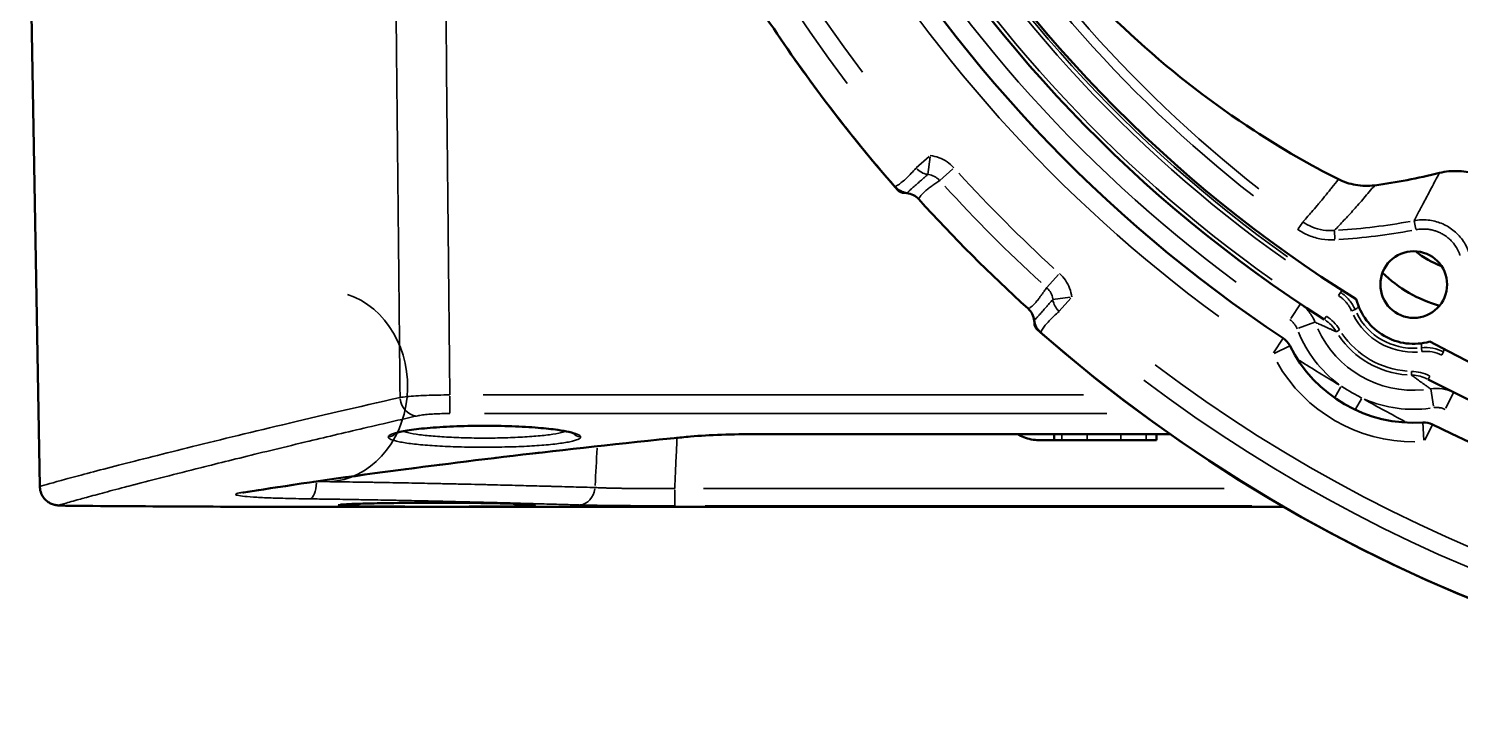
# Model space of a CAD drawing. Header units: millimetres. Extents: x 40 to 2195, y 40 to 1687.
# Drawn here: x 1011.2 to 1086.3, y 1306.3 to 1342.3 of the extents above; entities that cross this region are included whole.
import ezdxf

# ---------------------------------------------------------------- set-up
doc = ezdxf.new("R2010")
doc.units = ezdxf.units.MM
doc.header["$LTSCALE"] = 8
doc.layers.add('Visible (ISO)', color=7, linetype='Continuous', lineweight=50)
doc.layers.add('Visible Narrow (ISO)', color=7, linetype='Continuous', lineweight=35)

msp = doc.modelspace()

# ---------------------------------------------------------------- linework, layer by layer
at = {"layer": 'Visible (ISO)'}
for p, q in [((1011.776, 1318.268), (1011.188, 1351.914)), ((1049.394, 1321.021), (1071.068, 1321.021)), ((1064.984, 1320.701), (1064.179, 1320.701)), ((1064.984, 1320.701), (1064.984, 1321.021)), ((1065.392, 1320.701), (1064.984, 1320.701)), ((1066.712, 1320.701), (1065.392, 1320.701)), ((1066.712, 1320.701), (1068.488, 1320.701)), ((1069.808, 1320.701), (1068.488, 1320.701)), ((1070.35, 1320.701), (1069.808, 1320.701)), ((1070.35, 1320.701), (1070.35, 1321.021)), ((1011.776, 1318.268), (1011.776, 1318.268)), ((1077.051, 1317.202), (1026.38, 1317.202))]:
    msp.add_line(p, q, dxfattribs=at)
msp.add_circle((1083.85, 1328.865), 1.75, dxfattribs=at)
for centre, radius, start, end in [((1117.6, 1387.322), 69.709, 181.82758, 238.17242), ((1117.6, 1387.322), 71.5, 182.52237, 237.47763), ((1117.6, 1387.322), 73.5, 183.52818, 236.47182), ((1117.6, 1387.322), 81, 213.7787, 221.17202), ((1117.6, 1387.322), 81, 213.7787, 221.31968), ((1077.763, 1364.322), 30.523, 277.6057, 284.08938), ((1057.381, 1334.656), 1, 221.17245, 263.05354), ((1057.142, 1334.171), 0.5, 221.29496, 269.91799), ((1057.139, 1332.671), 1, 42.11065, 83.05303), ((1117.6, 1387.322), 80.5, 222.1107, 227.8893), ((1077.763, 1364.327), 32.595, 270.08272, 270.08274), ((1087.1, 1334.494), 5, 230.93128, 249.06872), ((1087.1, 1334.494), 7, 225.71803, 254.28197), ((1083.85, 1328.865), 3.109, 194.35941, 285.64059), ((1062.949, 1326.861), 1, 6.94693, 47.88937), ((1064.934, 1327.103), 1, 186.94645, 228.82749), ((1064.449, 1326.863), 0.5, 180.0819, 228.70595), ((1117.6, 1387.322), 81, 228.68033, 311.31967), ((1117.6, 1387.322), 81, 228.82798, 311.17202), ((1076.45, 1325.218), 1, 26.23965, 56.47182), ((1117.6, 1387.322), 69.709, 241.82758, 298.17242), ((1083.85, 1328.865), 7.25, 206.23965, 273.76035), ((1117.6, 1387.322), 71.5, 242.52237, 297.47763), ((1084.391, 1320.633), 1, 63.52818, 93.76035), ((1117.6, 1387.322), 73.5, 243.52818, 296.47182)]:
    msp.add_arc(centre, radius, start, end, dxfattribs=at)
msp.add_ellipse((1045.351, 1321.846), major_axis=(0.1, -0.995), ratio=0.66866, start_param=6.283119, end_param=6.283189, dxfattribs=at)
for points, knots in [([(1079.898, 1334.387), (1078.428, 1335.132), (1076.942, 1335.984), (1073.378, 1338.306), (1071.318, 1339.885), (1067.432, 1343.4), (1065.603, 1345.34), (1062.298, 1349.45), (1060.823, 1351.62), (1058.293, 1356.002), (1057.151, 1358.365), (1055.244, 1363.282), (1054.479, 1365.836), (1053.377, 1370.959), (1053.04, 1373.532), (1052.811, 1377.779), (1052.817, 1379.493), (1052.906, 1381.138)], [16.981252, 16.981252, 16.981252, 16.981252, 17.514776, 17.514776, 18.27382, 18.27382, 19.032863, 19.032863, 19.791907, 19.791907, 20.550951, 20.550951, 21.309995, 21.309995, 22.069038, 22.069038, 22.602563, 22.602563, 22.602563, 22.602563]), ([(1050.274, 1342.287), (1049.716, 1343.12), (1049.06, 1343.883), (1047.553, 1345.262), (1046.7, 1345.866), (1044.884, 1346.84), (1043.928, 1347.211), (1041.973, 1347.699), (1040.983, 1347.822), (1039.989, 1347.822)], [0.000001, 0.000001, 0.000001, 0.000001, 0.300679, 0.300679, 0.612699, 0.612699, 0.918975, 0.918975, 1.217213, 1.217213, 1.217213, 1.217213]), ([(1085.193, 1334.717), (1085.358, 1334.758), (1085.525, 1334.787), (1085.873, 1334.82), (1086.053, 1334.823), (1086.566, 1334.795), (1086.887, 1334.729), (1087.177, 1334.627)], [0.000001, 0.000001, 0.000001, 0.000001, 0.0509329, 0.0509329, 0.1061029, 0.1061029, 0.2122127, 0.2122127, 0.2122127, 0.2122127]), ([(1079.898, 1334.387), (1080.173, 1334.248), (1080.479, 1334.145), (1081.128, 1334.032), (1081.467, 1334.022), (1081.803, 1334.067)], [-0.2031889, -0.2031889, -0.2031889, -0.2031889, -0.1016267, -0.1016267, -0.000001, -0.000001, -0.000001, -0.000001]), ([(1039.802, 1321.048), (1039.802, 1321.048), (1039.802, 1321.048), (1039.802, 1321.048), (1039.784, 1321.057), (1039.706, 1321.086), (1039.628, 1321.11), (1039.378, 1321.17), (1039.177, 1321.207), (1038.651, 1321.283), (1038.299, 1321.321), (1037.495, 1321.386), (1037.026, 1321.413), (1036.044, 1321.449), (1035.518, 1321.457), (1034.481, 1321.455), (1033.957, 1321.444), (1032.978, 1321.403), (1032.51, 1321.373), (1031.692, 1321.3), (1031.33, 1321.255), (1030.769, 1321.162), (1030.555, 1321.108), (1030.419, 1321.059), (1030.398, 1321.048), (1030.398, 1321.048)], [0.104094, 0.104094, 0.104094, 0.104094, 0.104406, 0.104406, 0.152791, 0.152791, 0.230048, 0.230048, 0.345687, 0.345687, 0.488087, 0.488087, 0.640813, 0.640813, 0.796209, 0.796209, 0.952018, 0.952018, 1.107891, 1.107891, 1.26319, 1.26319, 1.414665, 1.414665, 1.467495, 1.467495, 1.467495, 1.467495]), ([(1045.451, 1320.851), (1039.093, 1320.212), (1033.591, 1319.539), (1026.511, 1318.581), (1024.19, 1318.235), (1022.478, 1317.961)], [0, 0, 0, 0, 2.580299, 2.580299, 4.312295, 4.312295, 4.312295, 4.312295]), ([(1049.394, 1321.021), (1048.766, 1321.021), (1048.13, 1321.01), (1046.956, 1320.966), (1046.4, 1320.933), (1045.752, 1320.88), (1045.597, 1320.866), (1045.451, 1320.851)], [0, 0, 0, 0, 0.1882507, 0.1882507, 0.3722033, 0.3722033, 0.4327571, 0.4327571, 0.4327571, 0.4327571]), ([(1063.077, 1321.023), (1063.181, 1320.956), (1063.291, 1320.898), (1063.63, 1320.76), (1063.927, 1320.701), (1064.179, 1320.701)], [0.785811, 0.785811, 0.785811, 0.785811, 0.8200654, 0.8200654, 0.8956596, 0.8956596, 0.8956596, 0.8956596]), ([(1013.768, 1317.259), (1013.575, 1317.26), (1013.397, 1317.262), (1013.102, 1317.267), (1012.982, 1317.27), (1012.836, 1317.276), (1012.793, 1317.278), (1012.73, 1317.282), (1012.712, 1317.284), (1012.675, 1317.288), (1012.657, 1317.29), (1012.619, 1317.296), (1012.6, 1317.299), (1012.553, 1317.309), (1012.523, 1317.316), (1012.457, 1317.336), (1012.42, 1317.349), (1012.328, 1317.388), (1012.271, 1317.419), (1012.141, 1317.506), (1012.071, 1317.57), (1011.943, 1317.722), (1011.887, 1317.814), (1011.809, 1318.01), (1011.784, 1318.116), (1011.777, 1318.237), (1011.776, 1318.253), (1011.776, 1318.268)], [0, 0, 0, 0, 0.0668253, 0.0668253, 0.1328877, 0.1328877, 0.1692979, 0.1692979, 0.1829477, 0.1829477, 0.193224, 0.193224, 0.2008521, 0.2008521, 0.2112331, 0.2112331, 0.2230241, 0.2230241, 0.2421834, 0.2421834, 0.2702287, 0.2702287, 0.3017919, 0.3017919, 0.3336947, 0.3336947, 0.3382225, 0.3382225, 0.3382225, 0.3382225]), ([(1022.478, 1317.961), (1022.433, 1317.953), (1022.402, 1317.947), (1022.4, 1317.946), (1022.4, 1317.946), (1022.4, 1317.946)], [0, 0, 0, 0, 0.06248047, 0.06248047, 0.06479445, 0.06479445, 0.06479445, 0.06479445]), ([(1037.654, 1317.321), (1037.654, 1317.321), (1037.653, 1317.321), (1037.639, 1317.323), (1037.61, 1317.326), (1037.493, 1317.336), (1037.371, 1317.343), (1036.997, 1317.36), (1036.707, 1317.37), (1035.999, 1317.388), (1035.564, 1317.397), (1034.616, 1317.411), (1034.09, 1317.416), (1033.018, 1317.421), (1032.458, 1317.422), (1031.375, 1317.418), (1030.839, 1317.413), (1029.858, 1317.401), (1029.4, 1317.392), (1028.619, 1317.374), (1028.286, 1317.363), (1027.791, 1317.342), (1027.611, 1317.329), (1027.55, 1317.322), (1027.546, 1317.321), (1027.546, 1317.321)], [0.101934, 0.101934, 0.101934, 0.101934, 0.114763, 0.114763, 0.167949, 0.167949, 0.275306, 0.275306, 0.425823, 0.425823, 0.587485, 0.587485, 0.751045, 0.751045, 0.914905, 0.914905, 1.078663, 1.078663, 1.242491, 1.242491, 1.406142, 1.406142, 1.568281, 1.568281, 1.590607, 1.590607, 1.590607, 1.590607])]:
    msp.add_open_spline(points, degree=3, knots=knots, dxfattribs=at)
for points in [[(1057.141, 1333.671), (1057.178, 1333.671), (1057.216, 1333.669), (1057.253, 1333.664)], [(1063.943, 1326.974), (1063.947, 1326.937), (1063.949, 1326.9), (1063.949, 1326.863)], [(1026.38, 1317.202), (1022.176, 1317.206), (1017.972, 1317.225), (1013.768, 1317.259)]]:
    msp.add_open_spline(points, degree=3, dxfattribs=at)
at = {"layer": 'Visible Narrow (ISO)'}
for p, q in [((1011.751, 1319.952), (1011.221, 1350.232)), ((1058.432, 1335.582), (1057.741, 1334.978)), ((1058.48, 1335.556), (1058.366, 1334.645)), ((1059.666, 1334.939), (1058.986, 1334.323)), ((1078.031, 1332.145), (1077.779, 1331.792)), ((1079.685, 1331.689), (1079.711, 1331.245)), ((1083.876, 1332.209), (1083.96, 1331.772)), ((1065.217, 1329.388), (1064.601, 1328.708)), ((1065.834, 1328.202), (1064.924, 1328.087)), ((1065.86, 1328.154), (1065.256, 1327.463)), ((1079.91, 1328.299), (1080.008, 1328.454)), ((1077.905, 1327.849), (1077.395, 1327.085)), ((1079.259, 1327.19), (1079.16, 1327.035)), ((1080.602, 1327.481), (1080.771, 1327.553)), ((1078.662, 1326.896), (1077.804, 1326.57)), ((1079.95, 1326.485), (1079.793, 1326.389)), ((1077.001, 1326.049), (1076.493, 1325.283)), ((1077.344, 1325.658), (1076.521, 1325.252)), ((1084.275, 1325.361), (1084.253, 1325.543)), ((1085.33, 1325.17), (1085.415, 1325.333)), ((1083.739, 1324.297), (1083.734, 1324.114)), ((1080.034, 1323.5), (1079.709, 1322.949)), ((1084.695, 1324.051), (1084.61, 1323.888)), ((1033.286, 1322.113), (1033.286, 1323.005)), ((1035.035, 1323.076), (1066.521, 1323.076)), ((1080.797, 1322.321), (1081.112, 1322.878)), ((1084.739, 1323.388), (1084.886, 1322.482)), ((1085.943, 1323.208), (1085.536, 1322.385)), ((1035.1, 1322.101), (1067.752, 1322.101)), ((1084.326, 1321.628), (1084.386, 1320.711)), ((1084.426, 1320.703), (1084.835, 1321.525)), ((1049.394, 1321.021), (1049.394, 1321.027)), ((1050.477, 1321.028), (1069.975, 1321.028)), ((1065.392, 1320.717), (1065.392, 1321.005)), ((1066.712, 1320.717), (1066.712, 1321.005)), ((1068.488, 1320.717), (1068.488, 1321.005)), ((1069.808, 1320.717), (1069.808, 1321.005)), ((1026.189, 1318.536), (1026.189, 1318.536)), ((1073.899, 1318.173), (1046.597, 1318.173)), ((1045.081, 1318.1), (1045.081, 1317.264)), ((1074.518, 1317.202), (1028.914, 1317.202)), ((1075.357, 1317.26), (1046.674, 1317.26))]:
    msp.add_line(p, q, dxfattribs=at)
for centre, radius, start, end in [((1117.6, 1387.322), 79.522, 142.94869, 217.05131), ((1117.6, 1387.322), 78.522, 142.94869, 217.05131), ((1117.6, 1387.322), 72.5, 184.70912, 233.56463), ((1117.6, 1387.322), 71.3, 185.27013, 234.72987), ((1117.6, 1387.322), 70.046, 185.3053, 234.6947), ((1117.6, 1387.322), 69.846, 185.3053, 234.6947), ((1117.6, 1387.322), 74.5, 186.17537, 233.82463), ((1117.6, 1387.322), 68.363, 188.08059, 231.91941), ((1117.6, 1387.322), 67.888, 188.08059, 231.91941), ((1117.6, 1387.322), 78.027, 222.40773, 227.59227), ((1117.6, 1387.322), 79.027, 222.40774, 227.59246), ((1077.763, 1364.322), 32.681, 273.74088, 280.4086), ((1077.763, 1364.322), 33.168, 273.74088, 280.4086), ((1083.85, 1328.865), 3.546, 206.77355, 273.22645), ((1083.85, 1328.865), 3.346, 206.77355, 273.22645), ((1083.85, 1328.865), 5.545, 204.7063, 275.2937), ((1083.85, 1328.865), 6.544, 202.47276, 232.85648), ((1083.85, 1328.865), 4.753, 214.25561, 265.74439), ((1083.85, 1328.865), 4.553, 214.25561, 265.74439), ((1117.6, 1387.322), 78.522, 232.94869, 307.05131), ((1083.85, 1328.865), 8.25, 209.61569, 270.38431), ((1117.6, 1387.322), 74.017, 237.52995, 239.41371), ((1117.6, 1387.322), 79.522, 232.94869, 307.05131), ((1117.6, 1387.322), 74.017, 240.58651, 242.47006), ((1083.85, 1328.865), 6.544, 247.14602, 277.52737)]:
    msp.add_arc(centre, radius, start, end, dxfattribs=at)
for centre, major_axis, ratio, start_param, end_param in [((1058.49, 1335.633), (-0.759, 0.651), 0.999749, 1.463656, 2.117791), ((1058.239, 1333.649), (-0.827, -0.564), 0.998826, 3.313417, 3.952619), ((1063.927, 1327.961), (-0.572, -0.822), 0.998811, 2.339672, 2.978608), ((1026.776, 1323.52), (0, 5), 0.858164, 3.186384, 6.013817), ((1065.911, 1328.212), (-0.651, 0.759), 0.999749, 1.023802, 1.677936), ((1078.083, 1325.345), (1.71, 1.043), 0.999995, 0.022763, 0.432498), ((1083.685, 1322.11), (0.925, 1.778), 0.999992, 0.022753, 0.432306), ((1031.543, 1322.962), (0.222, -0.975), 0.867777, 4.609151, 5.951564), ((1030.053, 1321.374), (0.5, -0.017), 0.993819, 4.792499, 5.614423), ((1040.147, 1321.374), (-0.5, -0.017), 0.993819, 0.668659, 1.490634), ((1045.351, 1321.846), (0.1, -0.995), 0.66866, 6.141388, 6.275659), ((1040.898, 1455.186), (-13.212, -316.656), 0.019988, 1.124695, 1.131516), ((1012.779, 1318.287), (0.304, -0.953), 0.998445, 4.498667, 5.895859), ((1025.953, 1318.623), (-0.014, -1), 0.34291, 0.112428, 1.41582), ((1022.32, 1318.948), (0.158, -0.987), 0.953328, 6.124773, 6.274852), ((1040.066, 1318.305), (-0.029, -1), 0.839914, 0.108158, 1.434179), ((1013.776, 1318.259), (-0.008, -1), 0.499935, 0.0008, 0.015183), ((1017.706, 3692.865), (41.4, -2375.393), 0.865628, 6.26145, 6.266966), ((1027.429, 1317.803), (0.5, -0.017), 0.999829, 4.762815, 5.045776), ((1037.771, 1317.803), (-0.5, -0.017), 0.999829, 1.221676, 1.221729), ((1037.771, 1317.803), (-0.5, -0.017), 0.999829, 1.257145, 1.521415)]:
    msp.add_ellipse(centre, major_axis=major_axis, ratio=ratio, start_param=start_param, end_param=end_param, dxfattribs=at)
for points, knots in [([(1030.385, 1351.244), (1030.418, 1347.921), (1030.453, 1344.531), (1030.488, 1341.047), (1030.546, 1335.258), (1030.607, 1329.211), (1030.671, 1322.944)], [0.5995393, 0.5995393, 0.5995393, 0.5995393, 0.75, 0.75, 0.75, 1, 1, 1, 1]), ([(1032.999, 1351.152), (1033.032, 1347.887), (1033.066, 1344.556), (1033.101, 1341.136), (1033.16, 1335.359), (1033.222, 1329.326), (1033.286, 1323.076)], [0.6019483, 0.6019483, 0.6019483, 0.6019483, 0.75, 0.75, 0.75, 1, 1, 1, 1]), ([(1059.724, 1334.99), (1059.616, 1335.11), (1059.379, 1335.315), (1058.954, 1335.537), (1058.65, 1335.613), (1058.49, 1335.633)], [0, 0, 0, 0, 0.3333333, 0.6666667, 0.9999999, 0.9999999, 0.9999999, 0.9999999]), ([(1056.628, 1333.998), (1056.687, 1334.026), (1056.75, 1334.061), (1056.815, 1334.103), (1056.881, 1334.145), (1056.949, 1334.194), (1057.022, 1334.253), (1057.095, 1334.311), (1057.171, 1334.378), (1057.251, 1334.454), (1057.33, 1334.529), (1057.412, 1334.613), (1057.494, 1334.701), (1057.575, 1334.788), (1057.656, 1334.88), (1057.738, 1334.975)], [0, 0, 0, 0, 0.2, 0.2, 0.2, 0.4, 0.4, 0.4, 0.6, 0.6, 0.6, 0.8, 0.8, 0.8, 1, 1, 1, 1]), ([(1083.875, 1332.217), (1083.969, 1332.395), (1084.065, 1332.576), (1084.163, 1332.762), (1084.206, 1332.843), (1084.249, 1332.925), (1084.293, 1333.008), (1084.405, 1333.22), (1084.519, 1333.437), (1084.636, 1333.657), (1084.669, 1333.721), (1084.702, 1333.784), (1084.736, 1333.847), (1084.865, 1334.093), (1084.996, 1334.341), (1085.128, 1334.593), (1085.15, 1334.634), (1085.171, 1334.676), (1085.193, 1334.717)], [0, 0, 0, 0, 0.23168, 0.23168, 0.23168, 0.333333, 0.333333, 0.333333, 0.592465, 0.592465, 0.592465, 0.666667, 0.666667, 0.666667, 0.953279, 0.953279, 0.953279, 1, 1, 1, 1]), ([(1057.26, 1333.663), (1057.268, 1333.671), (1057.277, 1333.678), (1057.308, 1333.707), (1057.333, 1333.73), (1057.365, 1333.759), (1057.37, 1333.763), (1057.378, 1333.771), (1057.382, 1333.775), (1057.406, 1333.797), (1057.429, 1333.818), (1057.468, 1333.853), (1057.483, 1333.867), (1057.518, 1333.899), (1057.538, 1333.917), (1057.582, 1333.957), (1057.608, 1333.98), (1057.643, 1334.011), (1057.652, 1334.019), (1057.688, 1334.051), (1057.717, 1334.076), (1057.759, 1334.114), (1057.772, 1334.125), (1057.803, 1334.152), (1057.821, 1334.167), (1057.868, 1334.209), (1057.898, 1334.235), (1057.96, 1334.288), (1057.992, 1334.316), (1058.036, 1334.355), (1058.049, 1334.366), (1058.101, 1334.41), (1058.14, 1334.445), (1058.191, 1334.488), (1058.201, 1334.497), (1058.253, 1334.543), (1058.295, 1334.579), (1058.347, 1334.625), (1058.356, 1334.633), (1058.365, 1334.641)], [0, 0, 0, 0, 0.047197, 0.047197, 0.165173, 0.165173, 0.184274, 0.184274, 0.2, 0.2, 0.284977, 0.284977, 0.338404, 0.338404, 0.4, 0.4, 0.473014, 0.473014, 0.496509, 0.496509, 0.568647, 0.568647, 0.6, 0.6, 0.640834, 0.640834, 0.707323, 0.707323, 0.773812, 0.773812, 0.8, 0.8, 0.879656, 0.879656, 0.900348, 0.900348, 0.982114, 0.982114, 1, 1, 1, 1]), ([(1058.982, 1334.32), (1058.914, 1334.272), (1058.846, 1334.225), (1058.779, 1334.177), (1058.712, 1334.13), (1058.645, 1334.083), (1058.581, 1334.036), (1058.516, 1333.989), (1058.453, 1333.942), (1058.393, 1333.895), (1058.332, 1333.849), (1058.275, 1333.802), (1058.221, 1333.756), (1058.168, 1333.71), (1058.118, 1333.664), (1058.076, 1333.621), (1058.034, 1333.577), (1058, 1333.537), (1057.973, 1333.502), (1057.945, 1333.466), (1057.926, 1333.435), (1057.911, 1333.409), (1057.897, 1333.382), (1057.887, 1333.36), (1057.881, 1333.341)], [0, 0, 0, 0, 0.125, 0.125, 0.125, 0.25, 0.25, 0.25, 0.375, 0.375, 0.375, 0.5, 0.5, 0.5, 0.625, 0.625, 0.625, 0.75, 0.75, 0.75, 0.875, 0.875, 0.875, 1, 1, 1, 1]), ([(1078.038, 1332.153), (1078.123, 1332.249), (1078.21, 1332.345), (1078.36, 1332.516), (1078.424, 1332.589), (1078.589, 1332.779), (1078.69, 1332.896), (1078.833, 1333.065), (1078.874, 1333.114), (1078.925, 1333.175), (1078.934, 1333.186), (1079.047, 1333.32), (1079.151, 1333.447), (1079.308, 1333.639), (1079.359, 1333.703), (1079.46, 1333.829), (1079.51, 1333.891), (1079.671, 1334.094), (1079.784, 1334.239), (1079.898, 1334.387)], [0, 0, 0, 0, 0.1436643, 0.1436643, 0.25, 0.25, 0.4166883, 0.4166883, 0.4851722, 0.4851722, 0.5, 0.5, 0.6685652, 0.6685652, 0.75, 0.75, 0.8272904, 0.8272904, 1, 1, 1, 1]), ([(1079.684, 1331.697), (1079.852, 1331.871), (1080.021, 1332.05), (1080.192, 1332.233), (1080.362, 1332.415), (1080.533, 1332.602), (1080.707, 1332.796), (1080.881, 1332.99), (1081.059, 1333.192), (1081.241, 1333.403), (1081.424, 1333.615), (1081.611, 1333.836), (1081.803, 1334.067)], [0.0000015, 0.0000015, 0.0000015, 0.0000015, 0.25, 0.25, 0.25, 0.5, 0.5, 0.5, 0.75, 0.75, 0.75, 1, 1, 1, 1]), ([(1079.684, 1331.697), (1079.485, 1331.684), (1079.089, 1331.701), (1078.526, 1331.859), (1078.191, 1332.043), (1078.038, 1332.153)], [0.0000013, 0.0000013, 0.0000013, 0.0000013, 0.3333333, 0.6666667, 1, 1, 1, 1]), ([(1086.741, 1330.563), (1086.659, 1330.793), (1086.431, 1331.225), (1085.93, 1331.747), (1085.306, 1332.107), (1084.604, 1332.28), (1084.115, 1332.261), (1083.875, 1332.217)], [0, 0, 0, 0, 0.2, 0.4, 0.6, 0.8, 1, 1, 1, 1]), ([(1086.281, 1330.402), (1086.278, 1330.41), (1086.275, 1330.418), (1086.255, 1330.474), (1086.236, 1330.521), (1086.195, 1330.614), (1086.173, 1330.659), (1086.125, 1330.748), (1086.1, 1330.792), (1086.053, 1330.865), (1086.032, 1330.896), (1085.997, 1330.945), (1085.983, 1330.964), (1085.921, 1331.045), (1085.869, 1331.105), (1085.761, 1331.217), (1085.704, 1331.269), (1085.634, 1331.327), (1085.623, 1331.336), (1085.581, 1331.369), (1085.549, 1331.393), (1085.461, 1331.454), (1085.402, 1331.491), (1085.281, 1331.557), (1085.219, 1331.588), (1085.141, 1331.621), (1085.127, 1331.626), (1085.062, 1331.652), (1085.01, 1331.67), (1084.891, 1331.707), (1084.824, 1331.724), (1084.687, 1331.751), (1084.619, 1331.761), (1084.501, 1331.772), (1084.453, 1331.775), (1084.381, 1331.776), (1084.358, 1331.776), (1084.287, 1331.776), (1084.237, 1331.773), (1084.139, 1331.765), (1084.09, 1331.759), (1084.016, 1331.748), (1083.991, 1331.744), (1083.966, 1331.739)], [0, 0, 0, 0, 0.0081642, 0.0081642, 0.0588372, 0.0588372, 0.1101911, 0.1101911, 0.1619352, 0.1619352, 0.2, 0.2, 0.2245494, 0.2245494, 0.3053363, 0.3053363, 0.385302, 0.385302, 0.4, 0.4, 0.4405864, 0.4405864, 0.5122512, 0.5122512, 0.5839203, 0.5839203, 0.6, 0.6, 0.656646, 0.656646, 0.728323, 0.728323, 0.8, 0.8, 0.8504744, 0.8504744, 0.8739685, 0.8739685, 0.9246825, 0.9246825, 0.9747805, 0.9747805, 1, 1, 1, 1]), ([(1065.911, 1328.212), (1065.891, 1328.371), (1065.816, 1328.675), (1065.594, 1329.1), (1065.388, 1329.337), (1065.268, 1329.445)], [0.0000001, 0.0000001, 0.0000001, 0.0000001, 0.3333333, 0.6666667, 1, 1, 1, 1]), ([(1063.62, 1327.603), (1063.649, 1327.612), (1063.683, 1327.629), (1063.72, 1327.652), (1063.725, 1327.656), (1063.731, 1327.66), (1063.737, 1327.663), (1063.768, 1327.685), (1063.801, 1327.71), (1063.835, 1327.739), (1063.847, 1327.75), (1063.86, 1327.762), (1063.873, 1327.774), (1063.901, 1327.8), (1063.929, 1327.828), (1063.958, 1327.858), (1063.977, 1327.879), (1063.997, 1327.901), (1064.017, 1327.923), (1064.039, 1327.949), (1064.062, 1327.975), (1064.084, 1328.002), (1064.111, 1328.034), (1064.137, 1328.068), (1064.164, 1328.102), (1064.18, 1328.122), (1064.196, 1328.143), (1064.212, 1328.164), (1064.245, 1328.208), (1064.278, 1328.253), (1064.312, 1328.299), (1064.321, 1328.312), (1064.33, 1328.325), (1064.34, 1328.338), (1064.38, 1328.394), (1064.42, 1328.451), (1064.461, 1328.508), (1064.463, 1328.512), (1064.466, 1328.515), (1064.468, 1328.519), (1064.512, 1328.58), (1064.555, 1328.642), (1064.598, 1328.704)], [0, 0, 0, 0, 0.125, 0.125, 0.125, 0.144593, 0.144593, 0.144593, 0.25, 0.25, 0.25, 0.289217, 0.289217, 0.289217, 0.375, 0.375, 0.375, 0.433824, 0.433824, 0.433824, 0.5, 0.5, 0.5, 0.578431, 0.578431, 0.578431, 0.625, 0.625, 0.625, 0.723028, 0.723028, 0.723028, 0.75, 0.75, 0.75, 0.867651, 0.867651, 0.867651, 0.875, 0.875, 0.875, 1, 1, 1, 1]), ([(1064.919, 1328.087), (1064.853, 1328.012), (1064.789, 1327.939), (1064.7, 1327.835), (1064.672, 1327.803), (1064.63, 1327.754), (1064.615, 1327.738), (1064.54, 1327.651), (1064.482, 1327.584), (1064.419, 1327.512), (1064.411, 1327.503), (1064.376, 1327.463), (1064.349, 1327.432), (1064.298, 1327.374), (1064.272, 1327.346), (1064.232, 1327.301), (1064.216, 1327.283), (1064.171, 1327.233), (1064.143, 1327.202), (1064.114, 1327.17), (1064.111, 1327.166), (1064.086, 1327.14), (1064.067, 1327.118), (1064.017, 1327.065), (1063.99, 1327.036), (1063.965, 1327.008), (1063.964, 1327.007), (1063.955, 1326.997), (1063.948, 1326.989), (1063.942, 1326.982)], [0, 0, 0, 0, 0.1364104, 0.1364104, 0.2, 0.2, 0.2343652, 0.2343652, 0.3787529, 0.3787529, 0.4, 0.4, 0.4733893, 0.4733893, 0.5485459, 0.5485459, 0.6, 0.6, 0.700975, 0.700975, 0.7152153, 0.7152153, 0.8, 0.8, 0.943973, 0.943973, 0.9542839, 0.9542839, 1, 1, 1, 1]), ([(1079.901, 1328.286), (1079.943, 1328.259), (1079.984, 1328.231), (1080.04, 1328.189), (1080.056, 1328.176), (1080.11, 1328.131), (1080.147, 1328.099), (1080.216, 1328.032), (1080.25, 1327.996), (1080.292, 1327.949), (1080.302, 1327.937), (1080.343, 1327.888), (1080.373, 1327.85), (1080.429, 1327.771), (1080.455, 1327.73), (1080.504, 1327.649), (1080.526, 1327.608), (1080.561, 1327.536), (1080.575, 1327.506), (1080.588, 1327.475)], [0.0000001, 0.0000001, 0.0000001, 0.0000001, 0.1309155, 0.1309155, 0.188513, 0.188513, 0.3211235, 0.3211235, 0.4572995, 0.4572995, 0.5, 0.5, 0.6373924, 0.6373924, 0.7747848, 0.7747848, 0.9066061, 0.9066061, 1, 1, 1, 1]), ([(1080.009, 1328.455), (1080.037, 1328.479), (1080.065, 1328.504), (1080.095, 1328.529), (1080.102, 1328.535), (1080.109, 1328.541), (1080.117, 1328.547)], [0, 0, 0, 0, 0.3333333, 0.3333333, 0.3333333, 0.4156214, 0.4156214, 0.4156214, 0.4156214]), ([(1080.009, 1328.455), (1080.183, 1328.344), (1080.49, 1328.071), (1080.696, 1327.731), (1080.772, 1327.553)], [0, 0, 0, 0, 0.5, 1, 1, 1, 1]), ([(1065.253, 1327.459), (1065.153, 1327.373), (1065.057, 1327.289), (1064.968, 1327.206), (1064.879, 1327.122), (1064.796, 1327.04), (1064.72, 1326.96), (1064.644, 1326.88), (1064.577, 1326.801), (1064.519, 1326.729), (1064.461, 1326.656), (1064.413, 1326.588), (1064.373, 1326.525), (1064.334, 1326.462), (1064.302, 1326.404), (1064.276, 1326.35)], [0, 0, 0, 0, 0.2, 0.2, 0.2, 0.4, 0.4, 0.4, 0.6, 0.6, 0.6, 0.8, 0.8, 0.8, 1, 1, 1, 1]), ([(1078.666, 1326.898), (1078.593, 1327.091), (1078.386, 1327.454), (1078.078, 1327.737), (1077.907, 1327.852)], [0, 0, 0, 0, 0.5, 1, 1, 1, 1]), ([(1080.772, 1327.553), (1080.775, 1327.555), (1080.778, 1327.557), (1080.781, 1327.559), (1080.808, 1327.578), (1080.836, 1327.596), (1080.864, 1327.615), (1080.87, 1327.619), (1080.876, 1327.623), (1080.881, 1327.627), (1080.907, 1327.644), (1080.934, 1327.661), (1080.961, 1327.679), (1080.965, 1327.682), (1080.969, 1327.684), (1080.972, 1327.687)], [0, 0, 0, 0, 0.0323755, 0.0323755, 0.0323755, 0.3333333, 0.3333333, 0.3333333, 0.3943759, 0.3943759, 0.3943759, 0.6666667, 0.6666667, 0.6666667, 0.7039525, 0.7039525, 0.7039525, 0.7039525]), ([(1077.732, 1326.543), (1077.72, 1326.572), (1077.708, 1326.601), (1077.686, 1326.645), (1077.678, 1326.662), (1077.653, 1326.705), (1077.637, 1326.731), (1077.607, 1326.775), (1077.593, 1326.793), (1077.56, 1326.835), (1077.54, 1326.858), (1077.498, 1326.902), (1077.476, 1326.922), (1077.431, 1326.962), (1077.407, 1326.981), (1077.372, 1327.006), (1077.362, 1327.013), (1077.351, 1327.02)], [0, 0, 0, 0, 0.1475956, 0.1475956, 0.2378956, 0.2378956, 0.3879373, 0.3879373, 0.5, 0.5, 0.6508545, 0.6508545, 0.7949922, 0.7949922, 0.9431035, 0.9431035, 1, 1, 1, 1]), ([(1079.792, 1326.389), (1079.78, 1326.394), (1079.768, 1326.399), (1079.731, 1326.416), (1079.705, 1326.427), (1079.664, 1326.446), (1079.648, 1326.452), (1079.608, 1326.47), (1079.583, 1326.481), (1079.539, 1326.501), (1079.521, 1326.509), (1079.478, 1326.528), (1079.454, 1326.539), (1079.407, 1326.56), (1079.384, 1326.57), (1079.339, 1326.59), (1079.316, 1326.6), (1079.266, 1326.623), (1079.239, 1326.635), (1079.191, 1326.657), (1079.17, 1326.666), (1079.117, 1326.69), (1079.086, 1326.704), (1079.034, 1326.728), (1079.015, 1326.736), (1078.96, 1326.762), (1078.924, 1326.778), (1078.869, 1326.803), (1078.853, 1326.811), (1078.794, 1326.838), (1078.752, 1326.857), (1078.695, 1326.884), (1078.681, 1326.891), (1078.666, 1326.898)], [0.0001673, 0.0001673, 0.0001673, 0.0001673, 0.0406529, 0.0406529, 0.125, 0.125, 0.1731025, 0.1731025, 0.25, 0.25, 0.305722, 0.305722, 0.375, 0.375, 0.4383308, 0.4383308, 0.5, 0.5, 0.5709276, 0.5709276, 0.625, 0.625, 0.7035884, 0.7035884, 0.75, 0.75, 0.8361579, 0.8361579, 0.875, 0.875, 0.9687195, 0.9687195, 1, 1, 1, 1]), ([(1084.268, 1325.784), (1084.266, 1325.747), (1084.264, 1325.709), (1084.261, 1325.669), (1084.259, 1325.629), (1084.256, 1325.587), (1084.253, 1325.544)], [0.3363249, 0.3363249, 0.3363249, 0.3363249, 0.6666667, 0.6666667, 0.6666667, 1, 1, 1, 1]), ([(1085.442, 1325.473), (1085.441, 1325.469), (1085.44, 1325.464), (1085.439, 1325.46), (1085.431, 1325.419), (1085.424, 1325.377), (1085.415, 1325.333)], [0.6296135, 0.6296135, 0.6296135, 0.6296135, 0.6666667, 0.6666667, 0.6666667, 1, 1, 1, 1]), ([(1081.132, 1322.912), (1080.942, 1323.009), (1080.588, 1323.201), (1080.227, 1323.422), (1080.054, 1323.534)], [0.0031371, 0.0031371, 0.0031371, 0.0031371, 0.5, 1, 1, 1, 1]), ([(1084.738, 1323.392), (1084.687, 1323.428), (1084.637, 1323.462), (1084.59, 1323.496), (1084.543, 1323.529), (1084.498, 1323.561), (1084.454, 1323.592), (1084.411, 1323.623), (1084.369, 1323.653), (1084.328, 1323.682), (1084.288, 1323.711), (1084.249, 1323.739), (1084.212, 1323.766), (1084.174, 1323.793), (1084.138, 1323.819), (1084.103, 1323.844), (1084.069, 1323.869), (1084.035, 1323.894), (1084.002, 1323.917), (1083.97, 1323.941), (1083.938, 1323.964), (1083.908, 1323.986), (1083.877, 1324.008), (1083.848, 1324.03), (1083.819, 1324.051), (1083.79, 1324.072), (1083.762, 1324.093), (1083.734, 1324.113)], [0, 0, 0, 0, 0.1111111, 0.1111111, 0.1111111, 0.2222222, 0.2222222, 0.2222222, 0.3333333, 0.3333333, 0.3333333, 0.4444444, 0.4444444, 0.4444444, 0.5555556, 0.5555556, 0.5555556, 0.6666667, 0.6666667, 0.6666667, 0.7777778, 0.7777778, 0.7777778, 0.8888889, 0.8888889, 0.8888889, 1, 1, 1, 1]), ([(1085.944, 1323.211), (1085.759, 1323.303), (1085.36, 1323.428), (1084.942, 1323.425), (1084.738, 1323.392)], [0, 0, 0, 0, 0.5, 1, 1, 1, 1]), ([(1030.671, 1322.944), (1030.775, 1322.959), (1031.022, 1322.988), (1031.493, 1323.024), (1032.044, 1323.052), (1032.651, 1323.07), (1033.074, 1323.075), (1033.286, 1323.076)], [0.0000001, 0.0000001, 0.0000001, 0.0000001, 0.2, 0.4, 0.6, 0.8, 1, 1, 1, 1]), ([(1012.779, 1317.287), (1012.842, 1317.307), (1012.92, 1317.331), (1013.104, 1317.386), (1013.211, 1317.417), (1013.452, 1317.487), (1013.587, 1317.525), (1013.848, 1317.598), (1013.967, 1317.631), (1014.101, 1317.668), (1014.109, 1317.67), (1014.392, 1317.748), (1014.706, 1317.833), (1015.409, 1318.021), (1015.799, 1318.125), (1016.374, 1318.275), (1016.525, 1318.315), (1016.692, 1318.358), (1016.703, 1318.361), (1017.211, 1318.494), (1017.754, 1318.634), (1018.921, 1318.933), (1019.545, 1319.091), (1020.294, 1319.279), (1020.377, 1319.3), (1020.507, 1319.332), (1020.554, 1319.344), (1021.068, 1319.473), (1021.556, 1319.594), (1022.583, 1319.847), (1023.124, 1319.98), (1024.247, 1320.254), (1024.828, 1320.394), (1025.529, 1320.562), (1025.629, 1320.586), (1026.212, 1320.726), (1026.708, 1320.844), (1027.725, 1321.085), (1028.246, 1321.207), (1029.313, 1321.456), (1029.859, 1321.583), (1030.787, 1321.797), (1031.162, 1321.883), (1031.543, 1321.97)], [0, 0, 0, 0, 0.052726, 0.052726, 0.10553, 0.10553, 0.158349, 0.158349, 0.197754, 0.197754, 0.2, 0.2, 0.284989, 0.284989, 0.370602, 0.370602, 0.4, 0.4, 0.402076, 0.402076, 0.495775, 0.495775, 0.588543, 0.588543, 0.6, 0.6, 0.606394, 0.606394, 0.669797, 0.669797, 0.734899, 0.734899, 0.8, 0.8, 0.810726, 0.810726, 0.862449, 0.862449, 0.914186, 0.914186, 0.965842, 0.965842, 1, 1, 1, 1]), ([(1031.543, 1321.97), (1031.612, 1321.986), (1031.693, 1322), (1031.786, 1322.014), (1031.88, 1322.028), (1031.985, 1322.04), (1032.099, 1322.051), (1032.213, 1322.062), (1032.336, 1322.071), (1032.465, 1322.079), (1032.594, 1322.086), (1032.73, 1322.092), (1032.867, 1322.096), (1033.005, 1322.099), (1033.144, 1322.101), (1033.286, 1322.101)], [0, 0, 0, 0, 0.2, 0.2, 0.2, 0.4, 0.4, 0.4, 0.6, 0.6, 0.6, 0.8, 0.8, 0.8, 1, 1, 1, 1]), ([(1085.501, 1322.315), (1085.473, 1322.329), (1085.444, 1322.341), (1085.405, 1322.356), (1085.393, 1322.36), (1085.353, 1322.374), (1085.323, 1322.383), (1085.264, 1322.397), (1085.236, 1322.403), (1085.176, 1322.412), (1085.146, 1322.415), (1085.093, 1322.418), (1085.07, 1322.418), (1085.016, 1322.418), (1084.986, 1322.416), (1084.936, 1322.411), (1084.917, 1322.408), (1084.898, 1322.405)], [0, 0, 0, 0, 0.1481175, 0.1481175, 0.2049164, 0.2049164, 0.3557665, 0.3557665, 0.5, 0.5, 0.6500466, 0.6500466, 0.7620162, 0.7620162, 0.9096062, 0.9096062, 1, 1, 1, 1]), ([(1030.053, 1320.877), (1030.055, 1320.926), (1030.169, 1321.022), (1030.68, 1321.165), (1031.495, 1321.289), (1032.551, 1321.385), (1033.779, 1321.446), (1035.093, 1321.467), (1036.408, 1321.446), (1037.636, 1321.386), (1038.695, 1321.29), (1039.511, 1321.167), (1040.028, 1321.024), (1040.145, 1320.927), (1040.147, 1320.877)], [0, 0, 0, 0, 0.0833333, 0.1666667, 0.25, 0.3333333, 0.4166667, 0.5, 0.5833333, 0.6666667, 0.75, 0.8333333, 0.9166667, 1, 1, 1, 1]), ([(1039.381, 1321.166), (1039.312, 1321.143), (1039.082, 1321.08), (1038.545, 1320.987), (1037.717, 1320.901), (1036.735, 1320.842), (1035.661, 1320.811), (1034.553, 1320.811), (1033.478, 1320.841), (1032.495, 1320.901), (1031.663, 1320.986), (1031.123, 1321.079), (1030.89, 1321.143), (1030.819, 1321.166)], [0.1110104, 0.1110104, 0.1110104, 0.1110104, 0.1538462, 0.2307692, 0.3076923, 0.3846154, 0.4615385, 0.5384615, 0.6153846, 0.6923077, 0.7692308, 0.8461538, 0.8898931, 0.8898931, 0.8898931, 0.8898931]), ([(1022.32, 1317.949), (1022.547, 1317.986), (1022.785, 1318.023), (1023.281, 1318.101), (1023.54, 1318.141), (1024.078, 1318.224), (1024.358, 1318.266), (1024.936, 1318.353), (1025.235, 1318.397), (1025.715, 1318.467), (1025.888, 1318.492), (1026.115, 1318.525), (1026.165, 1318.532), (1026.749, 1318.617), (1027.31, 1318.696), (1028.488, 1318.86), (1029.106, 1318.945), (1030.274, 1319.101), (1030.815, 1319.173), (1031.391, 1319.248), (1031.409, 1319.25), (1031.852, 1319.308), (1032.285, 1319.364), (1033.173, 1319.476), (1033.626, 1319.533), (1034.552, 1319.648), (1035.023, 1319.705), (1035.984, 1319.822), (1036.473, 1319.88), (1037.267, 1319.973), (1037.567, 1320.008), (1037.903, 1320.047), (1037.937, 1320.051), (1038.436, 1320.109), (1038.908, 1320.163), (1039.868, 1320.271), (1040.356, 1320.325), (1041.345, 1320.434), (1041.847, 1320.488), (1042.864, 1320.596), (1043.378, 1320.65), (1044.378, 1320.754), (1044.861, 1320.803), (1045.351, 1320.853)], [0, 0, 0, 0, 0.052813, 0.052813, 0.1059441, 0.1059441, 0.1591642, 0.1591642, 0.2123786, 0.2123786, 0.2417359, 0.2417359, 0.25, 0.25, 0.3378257, 0.3378257, 0.4260239, 0.4260239, 0.4976633, 0.4976633, 0.5, 0.5, 0.5542866, 0.5542866, 0.6086588, 0.6086588, 0.6630531, 0.6630531, 0.7174521, 0.7174521, 0.75, 0.75, 0.7535652, 0.7535652, 0.8035044, 0.8035044, 0.8536894, 0.8536894, 0.9039205, 0.9039205, 0.9540749, 0.9540749, 1, 1, 1, 1]), ([(1045.081, 1318.173), (1045.106, 1318.716), (1045.132, 1319.259), (1045.174, 1320.144), (1045.19, 1320.485), (1045.207, 1320.827)], [0, 0, 0, 0, 0.2317816, 0.2317816, 0.3775661, 0.3775661, 0.3775661, 0.3775661]), ([(1040.902, 1318.218), (1040.723, 1318.223), (1040.539, 1318.228), (1040.161, 1318.239), (1039.967, 1318.244), (1039.571, 1318.255), (1039.37, 1318.261), (1038.99, 1318.271), (1038.815, 1318.276), (1038.599, 1318.282), (1038.564, 1318.283), (1038.354, 1318.288), (1038.176, 1318.293), (1037.809, 1318.303), (1037.621, 1318.308), (1037.241, 1318.317), (1037.05, 1318.322), (1036.656, 1318.333), (1036.452, 1318.338), (1036.039, 1318.348), (1035.83, 1318.353), (1035.596, 1318.359), (1035.573, 1318.359), (1035.296, 1318.366), (1035.039, 1318.372), (1034.528, 1318.384), (1034.275, 1318.39), (1033.753, 1318.402), (1033.483, 1318.408), (1032.942, 1318.42), (1032.67, 1318.426), (1032.305, 1318.433), (1032.213, 1318.435), (1031.899, 1318.442), (1031.679, 1318.446), (1031.235, 1318.455), (1031.012, 1318.459), (1030.565, 1318.467), (1030.342, 1318.472), (1029.896, 1318.48), (1029.672, 1318.484), (1029.357, 1318.489), (1029.262, 1318.491), (1029.015, 1318.495), (1028.864, 1318.498), (1028.481, 1318.504), (1028.252, 1318.507), (1027.798, 1318.515), (1027.573, 1318.518), (1027.126, 1318.524), (1026.903, 1318.528), (1026.553, 1318.532), (1026.423, 1318.534), (1026.294, 1318.536)], [0, 0, 0, 0, 0.0508981, 0.0508981, 0.1013308, 0.1013308, 0.1508763, 0.1508763, 0.1919089, 0.1919089, 0.2, 0.2, 0.2393315, 0.2393315, 0.2794986, 0.2794986, 0.3186339, 0.3186339, 0.3593169, 0.3593169, 0.4, 0.4, 0.4044263, 0.4044263, 0.4533197, 0.4533197, 0.5005629, 0.5005629, 0.5502814, 0.5502814, 0.6, 0.6, 0.6168899, 0.6168899, 0.6571876, 0.6571876, 0.6981286, 0.6981286, 0.7395284, 0.7395284, 0.7818066, 0.7818066, 0.8, 0.8, 0.8297374, 0.8297374, 0.8758433, 0.8758433, 0.9227522, 0.9227522, 0.9709205, 0.9709205, 0.9999978, 0.9999978, 0.9999978, 0.9999978]), ([(1045.081, 1318.173), (1044.935, 1318.172), (1044.789, 1318.171), (1044.526, 1318.169), (1044.408, 1318.168), (1044.226, 1318.168), (1044.161, 1318.167), (1043.971, 1318.167), (1043.847, 1318.167), (1043.601, 1318.167), (1043.479, 1318.167), (1043.293, 1318.168), (1043.228, 1318.168), (1043.159, 1318.168), (1043.154, 1318.169), (1043.033, 1318.169), (1042.92, 1318.17), (1042.698, 1318.172), (1042.588, 1318.173), (1042.413, 1318.175), (1042.346, 1318.176), (1042.235, 1318.178), (1042.19, 1318.179), (1042.034, 1318.181), (1041.926, 1318.184), (1041.717, 1318.188), (1041.616, 1318.191), (1041.439, 1318.196), (1041.362, 1318.199), (1041.187, 1318.205), (1041.092, 1318.209), (1040.968, 1318.215), (1040.935, 1318.216), (1040.902, 1318.218)], [0, 0, 0, 0, 0.088463, 0.088463, 0.1602494, 0.1602494, 0.2, 0.2, 0.2772305, 0.2772305, 0.354433, 0.354433, 0.3967046, 0.3967046, 0.4, 0.4, 0.4757055, 0.4757055, 0.5515347, 0.5515347, 0.6, 0.6, 0.6331228, 0.6331228, 0.7165614, 0.7165614, 0.8, 0.8, 0.8696526, 0.8696526, 0.9636396, 0.9636396, 1, 1, 1, 1]), ([(1025.953, 1317.624), (1025.543, 1317.629), (1024.775, 1317.644), (1023.751, 1317.676), (1022.937, 1317.717), (1022.359, 1317.767), (1022.048, 1317.824), (1022.02, 1317.886), (1022.188, 1317.928), (1022.32, 1317.949)], [0, 0, 0, 0, 0.1428571, 0.2857143, 0.4285714, 0.5714286, 0.7142857, 0.8571429, 1, 1, 1, 1]), ([(1040.066, 1317.305), (1039.916, 1317.31), (1039.762, 1317.314), (1039.448, 1317.323), (1039.287, 1317.328), (1038.96, 1317.337), (1038.793, 1317.342), (1038.452, 1317.352), (1038.279, 1317.357), (1038.027, 1317.364), (1037.952, 1317.366), (1037.842, 1317.369), (1037.808, 1317.37), (1037.608, 1317.376), (1037.439, 1317.38), (1037.087, 1317.39), (1036.904, 1317.395), (1036.54, 1317.405), (1036.359, 1317.41), (1035.992, 1317.419), (1035.806, 1317.424), (1035.429, 1317.434), (1035.239, 1317.439), (1035.019, 1317.444), (1034.99, 1317.445), (1034.94, 1317.446), (1034.918, 1317.447), (1034.65, 1317.454), (1034.401, 1317.46), (1033.901, 1317.472), (1033.65, 1317.478), (1033.141, 1317.49), (1032.884, 1317.496), (1032.367, 1317.508), (1032.108, 1317.513), (1031.76, 1317.521), (1031.671, 1317.523), (1031.371, 1317.529), (1031.16, 1317.534), (1030.736, 1317.542), (1030.523, 1317.547), (1030.097, 1317.555), (1029.884, 1317.559), (1029.457, 1317.567), (1029.243, 1317.571), (1028.93, 1317.577), (1028.829, 1317.578), (1028.581, 1317.583), (1028.435, 1317.585), (1028.081, 1317.591), (1027.875, 1317.595), (1027.464, 1317.601), (1027.261, 1317.605), (1026.855, 1317.611), (1026.652, 1317.614), (1026.284, 1317.619), (1026.118, 1317.621), (1025.953, 1317.624)], [0, 0, 0, 0, 0.044011, 0.044011, 0.087724, 0.087724, 0.131166, 0.131166, 0.174087, 0.174087, 0.191986, 0.191986, 0.2, 0.2, 0.238695, 0.238695, 0.279021, 0.279021, 0.317483, 0.317483, 0.355916, 0.355916, 0.394356, 0.394356, 0.4, 0.4, 0.4044, 0.4044, 0.4533, 0.4533, 0.50193, 0.50193, 0.550965, 0.550965, 0.6, 0.6, 0.616758, 0.616758, 0.656554, 0.656554, 0.696997, 0.696997, 0.737903, 0.737903, 0.779718, 0.779718, 0.8, 0.8, 0.829615, 0.829615, 0.872765, 0.872765, 0.916664, 0.916664, 0.961787, 0.961787, 1, 1, 1, 1]), ([(1013.776, 1317.259), (1013.648, 1317.26), (1013.531, 1317.261), (1013.424, 1317.262), (1013.316, 1317.264), (1013.218, 1317.265), (1013.134, 1317.267), (1013.05, 1317.269), (1012.979, 1317.271), (1012.923, 1317.273), (1012.868, 1317.275), (1012.827, 1317.277), (1012.803, 1317.28), (1012.779, 1317.282), (1012.771, 1317.285), (1012.779, 1317.287)], [0.0000002, 0.0000002, 0.0000002, 0.0000002, 0.2, 0.2, 0.2, 0.4, 0.4, 0.4, 0.6, 0.6, 0.6, 0.8, 0.8, 0.8, 1, 1, 1, 1]), ([(1045.081, 1317.26), (1044.683, 1317.26), (1043.902, 1317.262), (1042.746, 1317.267), (1041.698, 1317.275), (1040.773, 1317.288), (1040.283, 1317.299), (1040.066, 1317.305)], [0, 0, 0, 0, 0.2, 0.4, 0.6, 0.8, 0.9999206, 0.9999206, 0.9999206, 0.9999206])]:
    msp.add_open_spline(points, degree=3, knots=knots, dxfattribs=at)
for points in [[(1079.713, 1331.211), (1079.474, 1331.197), (1079.012, 1331.222), (1078.339, 1331.415), (1077.946, 1331.634), (1077.76, 1331.767)], [(1079.963, 1326.493), (1079.867, 1326.65), (1079.648, 1326.921), (1079.399, 1327.119), (1079.267, 1327.203)], [(1084.253, 1325.544), (1084.456, 1325.568), (1084.865, 1325.554), (1085.242, 1325.423), (1085.415, 1325.333)], [(1084.277, 1325.345), (1084.464, 1325.368), (1084.826, 1325.354), (1085.162, 1325.24), (1085.323, 1325.156)], [(1084.702, 1324.065), (1084.535, 1324.152), (1084.203, 1324.271), (1083.891, 1324.309), (1083.739, 1324.313)], [(1011.78, 1318.269), (1012.022, 1318.346), (1012.921, 1318.603), (1015.504, 1319.289), (1019.313, 1320.257), (1024.324, 1321.48), (1028.432, 1322.437), (1030.671, 1322.944)], [(1040.147, 1320.877), (1040.148, 1320.831), (1040.056, 1320.743), (1039.624, 1320.617), (1038.926, 1320.508), (1038.006, 1320.422), (1036.916, 1320.362), (1035.722, 1320.332), (1034.492, 1320.331), (1033.298, 1320.362), (1032.207, 1320.421), (1031.284, 1320.507), (1030.583, 1320.615), (1030.147, 1320.742), (1030.052, 1320.831), (1030.053, 1320.877)], [(1045.351, 1320.853), (1045.623, 1320.88), (1046.204, 1320.929), (1047.206, 1320.985), (1048.293, 1321.02), (1049.023, 1321.028), (1049.394, 1321.028)], [(1011.776, 1318.268), (1011.776, 1318.268), (1011.777, 1318.269), (1011.78, 1318.269)], [(1026.294, 1318.536), (1026.288, 1318.536), (1026.282, 1318.536), (1026.276, 1318.536)], [(1027.429, 1317.303), (1027.429, 1317.311), (1027.526, 1317.326), (1027.968, 1317.352), (1028.682, 1317.377), (1029.623, 1317.398), (1030.739, 1317.413), (1031.962, 1317.421), (1033.223, 1317.421), (1034.447, 1317.413), (1035.563, 1317.398), (1036.507, 1317.377), (1037.224, 1317.352), (1037.672, 1317.327), (1037.771, 1317.311), (1037.771, 1317.303)], [(1037.771, 1317.303), (1037.772, 1317.295), (1037.676, 1317.281), (1037.234, 1317.263), (1036.52, 1317.249), (1035.579, 1317.239), (1034.463, 1317.233), (1033.238, 1317.23), (1031.977, 1317.23), (1030.751, 1317.233), (1029.634, 1317.239), (1028.69, 1317.249), (1027.974, 1317.263), (1027.527, 1317.281), (1027.428, 1317.295), (1027.429, 1317.303)]]:
    msp.add_open_spline(points, degree=3, dxfattribs=at)

doc.saveas('drawing.dxf')
